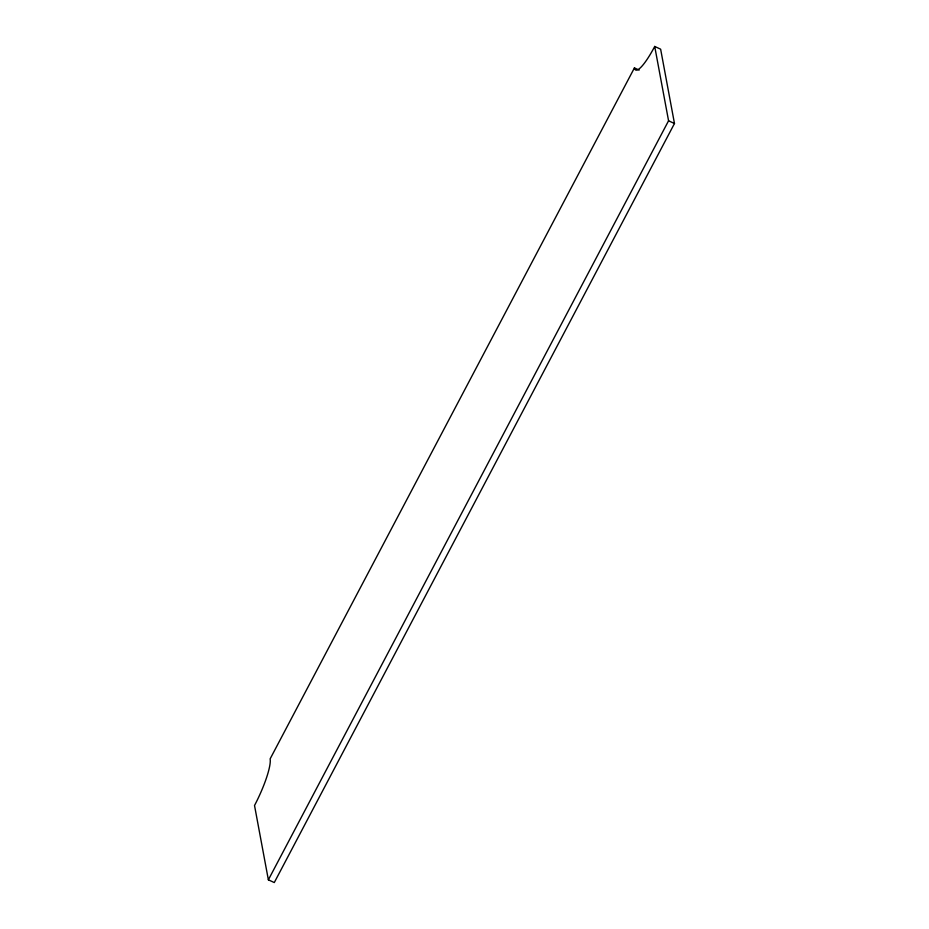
<?xml version="1.0" encoding="UTF-8"?>
<svg xmlns="http://www.w3.org/2000/svg" width="929" height="929" viewBox="0 0 929 929"><rect width="100%" height="100%" fill="white"/><g stroke="black" fill="none" stroke-linecap="round" stroke-linejoin="round"><path stroke-width="1.39" d="M634.426 67.91L270.13 758.877A39.819 7.676 -65.2 0 1 254.523 805.489L268.365 879.821L274.287 882.55L674.477 123.511L660.635 49.179L654.713 46.45A39.819 7.676 -65.2 0 1 634.426 67.91L639.164 70.093M268.365 879.821L668.566 120.782L654.713 46.45M668.566 120.782L674.477 123.511"/></g></svg>
